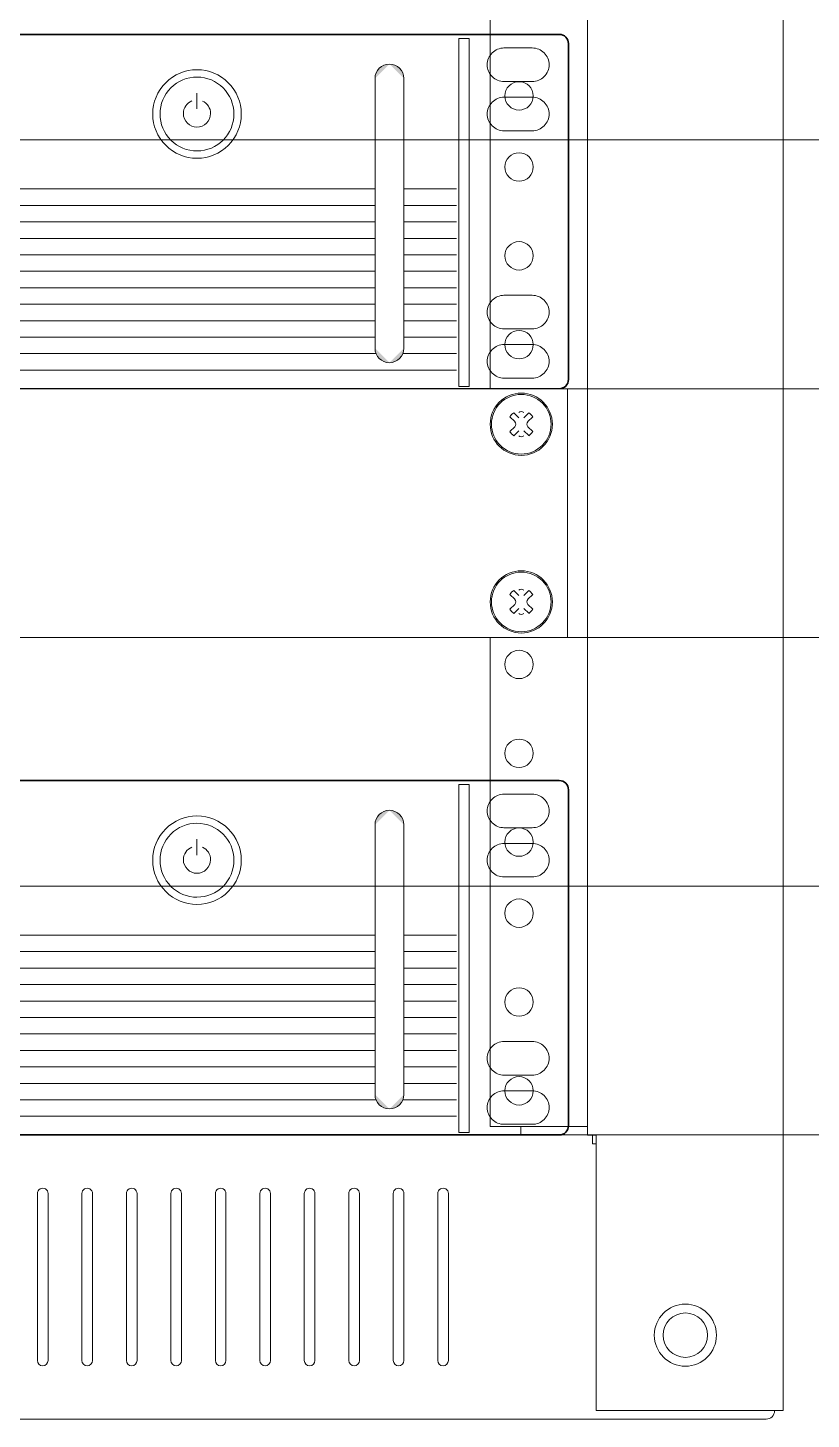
# Model space of a CAD drawing. Header units: millimetres. Extents: x -71336 to -33468, y -26189 to 22712.
# Drawn here: x -34152.9 to -34012.9, y -16553.9 to -16305.3 of the extents above; entities that cross this region are included whole.
import ezdxf

# ---------------------------------------------------------------- set-up
doc = ezdxf.new("R2010")
doc.units = ezdxf.units.MM
doc.set_wipeout_variables(frame=1)
doc.layers.add('PDF3_Geometry', color=7, linetype='Continuous')
doc.layers.add('PDF3_Solid Fills', color=7, linetype='Continuous')
doc.layers.add('SC - Equipment', color=7, linetype='Continuous', lineweight=13)
doc.layers.add('SC - Rack Layout - U-guides and centreline', color=5, linetype='Continuous', lineweight=13, plot=False)
doc.styles.add('ARIAL', font='arial.ttf')

# ---------------------------------------------------------------- blocks, each defined once
blk = doc.blocks.new('*U252')
at = {"layer": 'SC - Rack Layout - U-guides and centreline', "ltscale": 5}
blk.add_lwpolyline([(-300, 0), (300, 0)], dxfattribs=at)
blk = doc.blocks.new('*U253')
at = {"layer": 'SC - Rack Layout - U-guides and centreline', "color": 0, "linetype": 'ByBlock', "lineweight": -2, "transparency": 16777216}
for p in [(0, 177.8), (0, 133.35), (0, 88.9), (0, 44.45), (0, 0)]:
    blk.add_blockref('*U252', p, dxfattribs=at)
blk = doc.blocks.new('*U270')
at = {"ltscale": 5}
blk.add_line((227.076, 52.324), (244.4623, 52.324), dxfattribs=at)
at = {"layer": 'SC - Equipment'}
for p, q in [((227.076, 230.124), (227.076, 274.574)), ((244.4623, 230.124), (244.4623, 274.574)), ((279.3873, 274.574), (279.3873, 230.124)), ((227.076, 185.674), (227.076, 230.124)), ((244.4623, 185.674), (244.4623, 230.124)), ((279.3873, 230.124), (279.3873, 185.674)), ((227.076, 141.224), (227.076, 185.674)), ((244.4623, 141.224), (244.4623, 185.674)), ((279.3873, 185.674), (279.3873, 141.224)), ((227.076, 96.774), (227.076, 141.224)), ((244.4623, 96.774), (244.4623, 141.224)), ((279.3873, 141.224), (279.3873, 96.774)), ((227.076, 52.324), (227.076, 96.774)), ((244.4623, 52.324), (244.4623, 96.774)), ((279.3873, 96.774), (279.3873, 52.324)), ((232.537, 50.8), (232.537, 52.324)), ((244.4623, 50.8), (244.4623, 52.324)), ((279.3873, 52.324), (279.3873, 1.524)), ((-245.364, 50.8), (244.4623, 50.8)), ((244.4623, 50.7365), (245.9863, 50.7365)), ((245.364, 50.7365), (245.364, 49.1998)), ((245.9863, 50.7365), (245.9863, 1.524)), ((245.364, 49.1998), (245.9863, 49.1998)), ((146.1262, 40.3225), (146.1262, 10.4775)), ((148.0312, 10.4775), (148.0312, 40.3225)), ((154.0764, 40.3225), (154.0764, 10.4775)), ((155.9814, 10.4775), (155.9814, 40.3225)), ((162.0266, 40.3225), (162.0266, 10.4775)), ((163.9316, 10.4775), (163.9316, 40.3225)), ((169.9768, 40.3225), (169.9768, 10.4775)), ((171.8818, 10.4775), (171.8818, 40.3225)), ((177.927, 40.3225), (177.927, 10.4775)), ((179.832, 10.4775), (179.832, 40.3225)), ((185.8772, 40.3225), (185.8772, 10.4775)), ((187.7822, 10.4775), (187.7822, 40.3225)), ((193.8274, 40.3225), (193.8274, 10.4775)), ((195.7324, 10.4775), (195.7324, 40.3225)), ((201.7776, 40.3225), (201.7776, 10.4775)), ((203.6826, 10.4775), (203.6826, 40.3225)), ((209.7278, 40.3225), (209.7278, 10.4775)), ((211.6328, 10.4775), (211.6328, 40.3225)), ((217.678, 40.3225), (217.678, 10.4775)), ((219.583, 10.4775), (219.583, 40.3225)), ((-276.352, 0), (276.352, 0)), ((279.3873, 1.524), (245.9863, 1.524)), ((276.352, 1.524), (274.828, 1.524))]:
    blk.add_line(p, q, dxfattribs=at)
for centre, radius in [((232.21315, 236.474), 2.54), ((232.21315, 223.774), 2.54), ((232.21315, 207.899), 2.54), ((232.21315, 192.024), 2.54), ((232.21315, 179.324), 2.54), ((232.21315, 163.449), 2.54), ((232.21315, 147.574), 2.54), ((232.21315, 134.874), 2.54), ((232.21315, 118.999), 2.54), ((232.21315, 103.124), 2.54), ((232.21315, 90.424), 2.54), ((232.21315, 74.549), 2.54), ((232.21315, 58.674), 2.54), ((261.9375, 15.0114), 5.5499), ((261.9375, 15.0114), 3.9751)]:
    blk.add_circle(centre, radius, dxfattribs=at)
for centre, radius, start, end in [((147.0787, 40.3225), 0.9525, 359.999983, 179.999991), ((155.0289, 40.3225), 0.9525, 359.999983, 179.999991), ((162.9791, 40.3225), 0.9525, 359.999983, 179.999991), ((170.9293, 40.3225), 0.9525, 359.999983, 179.999991), ((178.8795, 40.3225), 0.9525, 359.999983, 179.999991), ((186.8297, 40.3225), 0.9525, 359.999983, 179.999991), ((194.7799, 40.3225), 0.9525, 359.999983, 179.999991), ((202.7301, 40.3225), 0.9525, 359.999983, 179.999991), ((210.6803, 40.3225), 0.9525, 359.999983, 179.999991), ((218.6305, 40.3225), 0.9525, 359.999983, 179.999991), ((147.0787, 10.4775), 0.9525, 179.999991, 359.999983), ((155.0289, 10.4775), 0.9525, 179.999991, 359.999983), ((162.9791, 10.4775), 0.9525, 179.999991, 359.999983), ((170.9293, 10.4775), 0.9525, 179.999991, 359.999983), ((178.8795, 10.4775), 0.9525, 179.999991, 359.999983), ((186.8297, 10.4775), 0.9525, 179.999991, 359.999983), ((194.7799, 10.4775), 0.9525, 179.999991, 359.999983), ((202.7301, 10.4775), 0.9525, 179.999991, 359.999983), ((210.6803, 10.4775), 0.9525, 179.999991, 359.999983), ((218.6305, 10.4775), 0.9525, 179.999991, 359.999983), ((276.352, 1.524), 1.524, 270, 0)]:
    blk.add_arc(centre, radius, start, end, dxfattribs=at)
at = {"ltscale": 5, "style": 'ARIAL', "flags": 1}
blk.add_attdef('UNITS', (470.5, 46), '', height=9.73997, dxfattribs=at)
blk = doc.blocks.new('LG CVCA')
at = {"layer": 'PDF3_Solid Fills', "true_color": 0xffffff, "transparency": 33554559}
h = blk.add_hatch(color=7, dxfattribs=at)
h.paths.add_polyline_path([(209.5, 4.64, 0.414361), (212.07, 7.21)], flags=0)
h.paths.add_polyline_path([(206.92, 7.21, 0.414229), (209.5, 4.64)], flags=0)
h.paths.add_polyline_path([(206.92, 7.21), (206.92, 55.44)], flags=0)
h.paths.add_polyline_path([(209.5, 58.01, 0.414335), (206.92, 55.44)], flags=0)
h.paths.add_polyline_path([(212.07, 55.44, 0.414467), (209.5, 58.01)], flags=0)
at = {"layer": 'PDF3_Geometry', "lineweight": 35}
blk.add_lwpolyline([(241.5, 1.64, -0.41475), (239.86, 0), (-239.86, 0, -0.414753), (-241.5, 1.64), (-241.5, 61.68, -0.414378), (-239.86, 63.32), (239.86, 63.32, -0.414374), (241.5, 61.68)], format="xyb", close=True, dxfattribs=at)
at = {"layer": 'PDF3_Geometry', "lineweight": 18}
blk.add_lwpolyline([(223.73, 0.41), (221.88, 0.41), (221.88, 62.59), (223.73, 62.59)], close=True, dxfattribs=at)
for points in [[(229.97, 60.89), (235.03, 60.89, -0.414414), (238.03, 57.89, -0.414414), (235.03, 54.89), (229.97, 54.89, -0.414641), (226.97, 57.89, -0.414641)], [(209.5, 4.64, -0.414229), (206.92, 7.21), (206.92, 55.44, -0.414335), (209.5, 58.01, -0.414467), (212.07, 55.44), (212.07, 7.21, -0.414361)], [(175.1, 57, 0.414218), (167.19, 49.09, 0.414218), (175.1, 41.17, 0.414218), (183.02, 49.09, 0.414218)], [(175.1, 55.69, 0.414271), (168.49, 49.09, 0.414271), (175.1, 42.48, 0.414168), (181.71, 49.09, 0.414168)], [(229.97, 52.09), (235.03, 52.09, -0.414414), (238.03, 49.09, -0.414414), (235.03, 46.09), (229.97, 46.09, -0.414641), (226.97, 49.09, -0.414641)], [(229.97, 16.69), (235.03, 16.69, -0.414414), (238.03, 13.69, -0.414414), (235.03, 10.69), (229.97, 10.69, -0.414641), (226.97, 13.69, -0.414641)], [(229.97, 7.89), (235.03, 7.89, -0.414414), (238.03, 4.89, -0.414414), (235.03, 1.89), (229.97, 1.89, -0.414641), (226.97, 4.89, -0.414641)]]:
    blk.add_lwpolyline(points, format="xyb", close=True, dxfattribs=at)
for points in [[(175.1, 52.84), (175.1, 50.01)], [(-206.85, 35.7), (206.92, 35.7)], [(212.07, 35.7), (221.5, 35.7)], [(-206.85, 32.76), (206.92, 32.76)], [(212.07, 32.76), (221.5, 32.76)], [(-206.85, 29.81), (206.92, 29.81)], [(212.07, 29.81), (221.5, 29.81)], [(-206.85, 26.87), (206.92, 26.87)], [(212.07, 26.87), (221.5, 26.87)], [(-206.85, 23.92), (206.92, 23.92)], [(212.07, 23.92), (221.5, 23.92)], [(-206.85, 20.98), (206.92, 20.98)], [(212.07, 20.98), (221.5, 20.98)], [(-206.85, 18.04), (206.92, 18.04)], [(212.07, 18.04), (221.5, 18.04)], [(-206.85, 15.09), (206.92, 15.09)], [(212.07, 15.09), (221.5, 15.09)], [(-206.85, 12.15), (206.92, 12.15)], [(212.07, 12.15), (221.5, 12.15)], [(-206.85, 9.21), (206.92, 9.21)], [(212.07, 9.21), (221.5, 9.21)], [(-207.03, 6.26), (207.11, 6.26)], [(211.89, 6.26), (221.5, 6.26)], [(-221.65, 3.32), (221.5, 3.32)]]:
    blk.add_lwpolyline(points, dxfattribs=at)
blk.add_lwpolyline([(174.18, 51.43, 0.305072), (172.67, 49.18, 0.414334), (175.1, 46.75, 0.414334), (177.53, 49.18, 0.299695), (176.06, 51.41)], format="xyb", dxfattribs=at)
blk = doc.blocks.new('1U BLANK PANEL - RACK LAYOUT')
blk.add_wipeout([(-241.3, 44.45), (241.3, 44.45), (241.3, 0), (-241.3, 0)])
at = {"layer": 'SC - Equipment'}
for p, q in [((-241.3, 44.45), (241.3, 44.45)), ((241.3, 44.45), (241.3, 0)), ((232.63, 39.27), (231.74, 40.16)), ((234.38, 40.13), (233.52, 39.27)), ((231.89, 38.56), (231.03, 39.42)), ((231.89, 37.64), (231.03, 36.78)), ((235.12, 39.42), (234.23, 38.56)), ((235.12, 36.78), (234.23, 37.64)), ((232.63, 36.93), (231.74, 36.04)), ((234.38, 36.07), (233.52, 36.93)), ((231.89, 6.81), (231.03, 7.67)), ((232.63, 7.52), (231.74, 8.41)), ((234.38, 8.38), (233.52, 7.52)), ((235.12, 7.67), (234.23, 6.81)), ((231.89, 5.89), (231.03, 5.03)), ((232.63, 5.18), (231.74, 4.29)), ((234.38, 4.32), (233.52, 5.18)), ((235.12, 5.03), (234.23, 5.89)), ((241.3, 0), (-241.3, 0))]:
    blk.add_line(p, q, dxfattribs=at)
for centre, major_axis, start_param, end_param in [((233.06, 38.1), (5.56, 0), 0, 6.283185), ((233.06, 38.1), (5.33, 0), 0, 6.283185), ((233.06, 38.1), (2.44, 0), 2.143456, 2.563819), ((233.06, 39.73), (0.635, 0), 0.785399, 2.356195), ((233.06, 38.1), (2.44, 0), 0.57266, 0.993023), ((231.46, 38.1), (0.635, 0), 5.497788, 7.068584), ((234.69, 38.1), (0.635, 0), 2.356195, 3.926991), ((233.06, 38.1), (2.44, 0), 3.719366, 4.139729), ((233.06, 36.47), (0.635, 0), 3.926991, 5.497787), ((233.06, 38.1), (2.44, 0), 5.290163, 5.710525), ((233.06, 6.35), (5.56, 0), 0, 6.283185), ((233.06, 6.35), (5.33, 0), 0, 6.283185), ((233.06, 6.35), (2.44, 0), 2.143456, 2.563819), ((233.06, 7.98), (0.635, 0), 0.785399, 2.356195), ((233.06, 6.35), (2.44, 0), 0.57266, 0.993023), ((233.06, 6.35), (2.44, 0), 3.719366, 4.139729), ((231.46, 6.35), (0.635, 0), 5.497788, 7.068584), ((234.69, 6.35), (0.635, 0), 2.356195, 3.926991), ((233.06, 6.35), (2.44, 0), 5.290163, 5.710525), ((233.06, 4.72), (0.635, 0), 3.926991, 5.497787)]:
    blk.add_ellipse(centre, major_axis=major_axis, ratio=1, start_param=start_param, end_param=end_param, dxfattribs=at)
blk = doc.blocks.new('*U281')
blk.add_blockref('1U BLANK PANEL - RACK LAYOUT', (0, -44.45))

msp = doc.modelspace()

# ---------------------------------------------------------------- block references
at = {"color": 1}
msp.add_blockref('LG CVCA', (-34297.756, -16369.784), dxfattribs=at)
msp.add_blockref('LG CVCA', (-34297.756, -16503.134))
at = {"layer": 'SC - Equipment'}
msp.add_blockref('*U270', (-34297.305, -16553.934), dxfattribs=at)
at = {"layer": 'SC - Rack Layout - U-guides and centreline'}
msp.add_blockref('*U253', (-34297.756, -16503.134), dxfattribs=at)

# ---------------------------------------------------------------- next in the draw order: block references
at = {"layer": 'SC - Equipment'}
msp.add_blockref('*U281', (-34297.756, -16369.784), dxfattribs=at)

doc.saveas('drawing.dxf')
